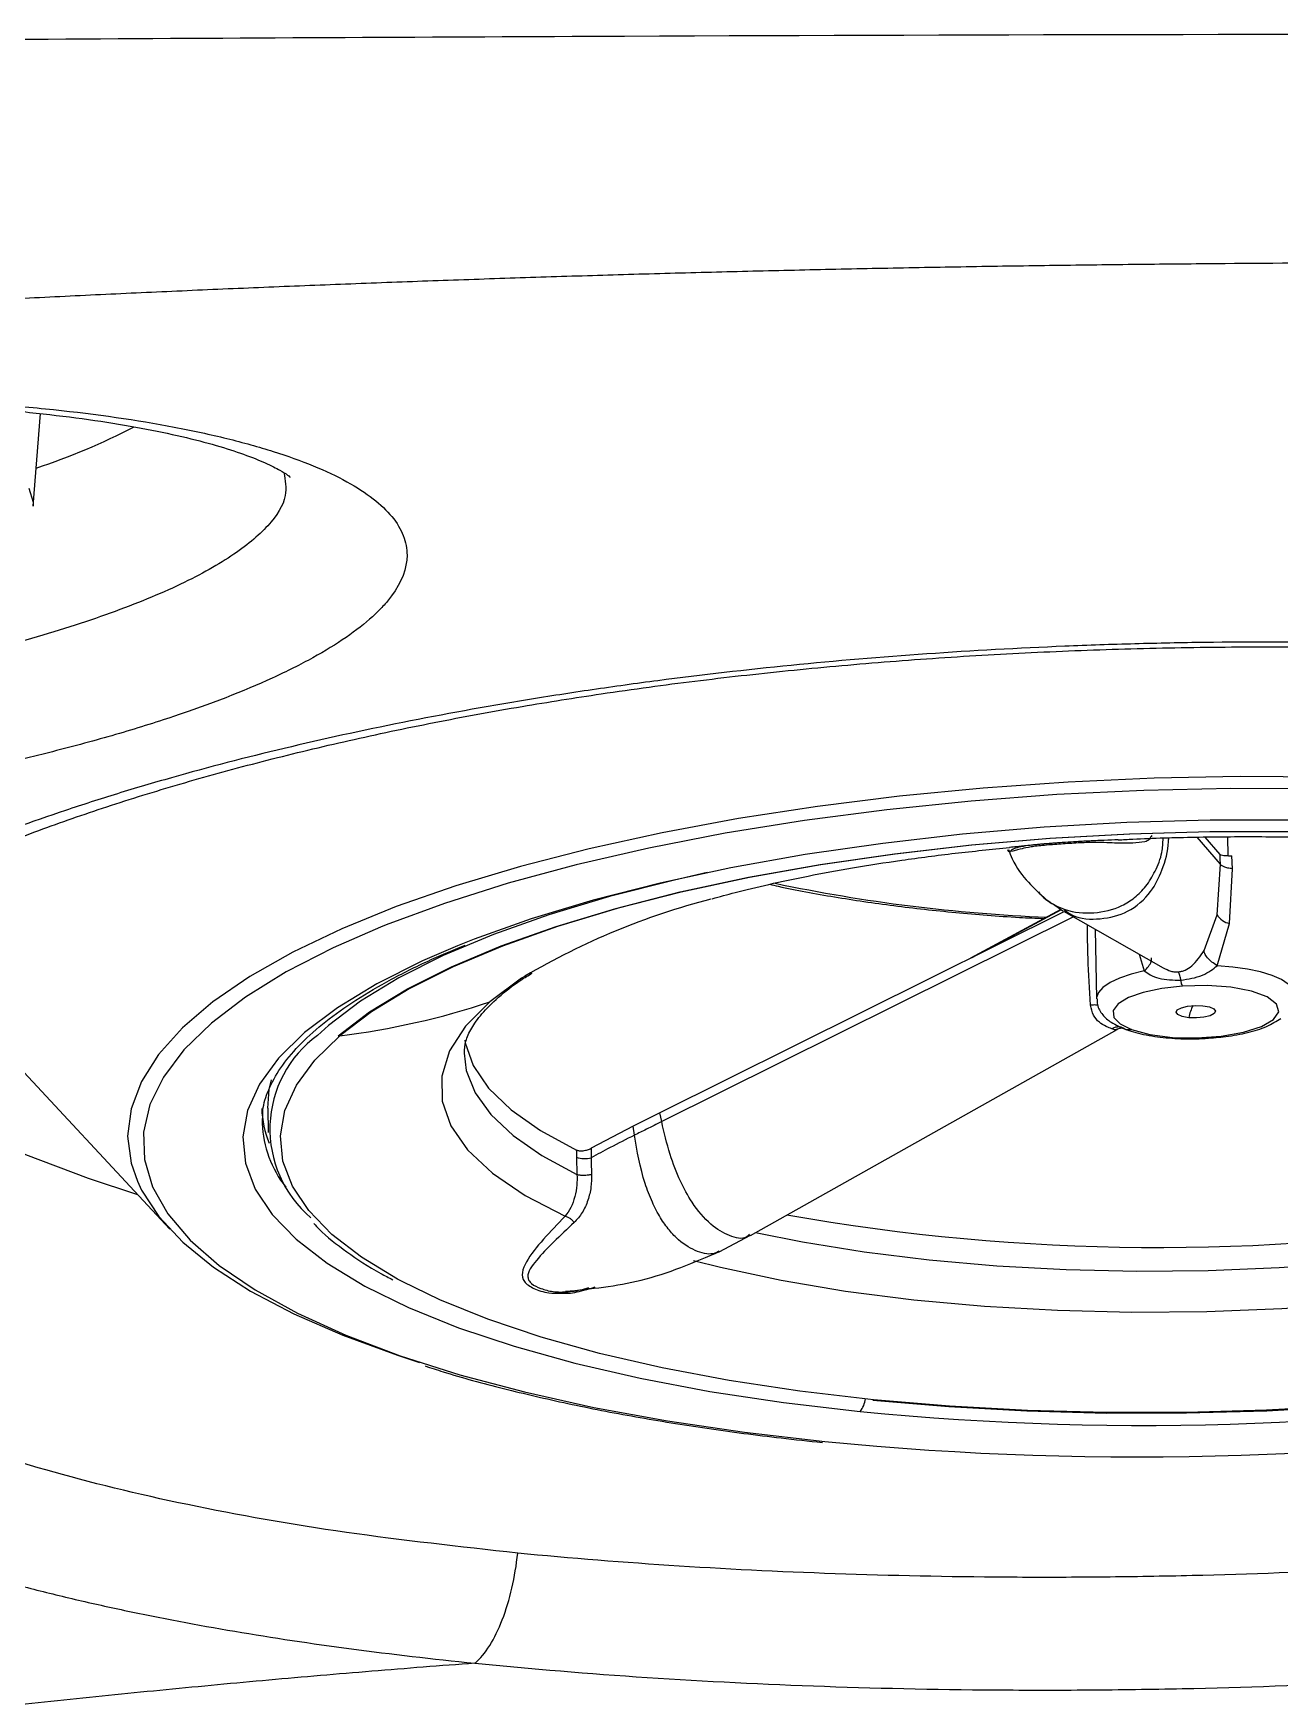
# Model space of a CAD drawing. Extents: x 527 to 611, y 788 to 934.
# Drawn here: x 566.959 to 569.439, y 879.278 to 882.586 of the extents above; entities that cross this region are included whole.
import ezdxf

# ---------------------------------------------------------------- set-up
doc = ezdxf.new("R2010")
doc.units = 0
doc.header["$MEASUREMENT"] = 0
doc.layers.add('1', color=4, linetype='Continuous')
doc.layers.add('GEOMETRY', color=3, linetype='Continuous', lineweight=25)

# ---------------------------------------------------------------- blocks, each defined once
blk = doc.blocks.new('2026_FLAIR')
at = {"layer": 'GEOMETRY'}
for p, q in [((39.8921, 78.2827), (39.9062, 78.4669)), ((41.8324, 77.5956), (41.8313, 77.5993)), ((42.2544, 77.5708), (42.208, 77.6244)), ((42.2537, 77.5899), (42.2237, 77.6245)), ((42.2698, 77.5873), (42.269, 77.6249)), ((42.2478, 77.4701), (42.2544, 77.5708)), ((42.2726, 77.4528), (42.2781, 77.5616)), ((42.2781, 77.5616), (42.2772, 77.5874)), ((41.9059, 77.5018), (41.9168, 77.4943)), ((41.9439, 77.4761), (41.1391, 77.0758)), ((41.9619, 77.4659), (41.1426, 77.0584)), ((41.937, 77.4805), (41.7573, 77.3833)), ((41.9377, 77.48), (41.7598, 77.3845)), ((41.9201, 77.4921), (41.9409, 77.4778)), ((41.9424, 77.477), (42.1405, 77.3643)), ((42.2219, 77.3989), (42.2478, 77.4701)), ((42.0051, 77.4413), (42.008, 77.3028)), ((42.2478, 77.3685), (42.2726, 77.4528)), ((42.0929, 77.3914), (42.1029, 77.3583)), ((39.7793, 77.2573), (40.1638, 76.8447)), ((41.3191, 76.8322), (42.049, 77.2417)), ((40.3475, 77.065), (40.3475, 77.0549)), ((40.3587, 77.0851), (40.3597, 77.0367)), ((41.1391, 77.0758), (41.0858, 77.0493)), ((41.1426, 77.0584), (41.1391, 77.0758)), ((41.0858, 77.0493), (41.0022, 77.0054)), ((41.0883, 77.0314), (41.0858, 77.0493)), ((40.9729, 77.0021), (40.973, 76.9877)), ((41.0022, 77.0054), (41.0023, 76.9865)), ((40.973, 76.9877), (40.974, 76.9535)), ((41.2569, 76.7997), (41.3194, 76.8323))]:
    blk.add_line(p, q, dxfattribs=at)
at = {"layer": 'GEOMETRY', "flags": 128}
for points in [[(39.8836, 78.3187), (39.8922, 78.2906), (39.8921, 78.2827)], [(42.4649, 77.7436), (42.2939, 77.7447), (42.1224, 77.7414), (41.9514, 77.7338), (41.7821, 77.7218), (41.6156, 77.7056), (41.4529, 77.6854), (41.2952, 77.6611), (41.1434, 77.633), (40.9985, 77.6012), (40.8614, 77.566), (40.7331, 77.5276), (40.6144, 77.4863), (40.506, 77.4422), (40.4087, 77.3957), (40.3231, 77.3471), (40.2496, 77.2967), (40.1889, 77.2449), (40.1413, 77.1919), (40.1072, 77.1381), (40.0866, 77.0839), (40.0798, 77.0296), (40.0869, 76.9756), (40.0992, 76.9401)], [(42.953, 77.6914), (42.7883, 77.7055), (42.6197, 77.7152), (42.4482, 77.7205), (42.2752, 77.7212), (42.1017, 77.7173), (41.9289, 77.7089), (41.7581, 77.6961), (41.5903, 77.6789), (41.4268, 77.6575), (41.2686, 77.632), (41.1169, 77.6025), (40.9726, 77.5693), (40.8368, 77.5326), (40.7103, 77.4926), (40.5941, 77.4497), (40.5828, 77.4451)], [(40.4985, 77.2292), (40.5615, 77.2767), (40.637, 77.3226), (40.7244, 77.3665), (40.8232, 77.408), (40.9326, 77.4468), (41.0516, 77.4827), (41.1795, 77.5153), (41.3152, 77.5445), (41.4577, 77.5699), (41.606, 77.5914), (41.7588, 77.6089), (41.9151, 77.6221), (42.0736, 77.6311), (42.2332, 77.6357), (42.3926, 77.6358), (42.5506, 77.6316), (42.706, 77.623), (42.8576, 77.6101)], [(42.3922, 77.6351), (42.2331, 77.6349), (42.0739, 77.6303), (41.9157, 77.6214), (41.7598, 77.6081), (41.6072, 77.5907), (41.4593, 77.5692), (41.317, 77.5439), (41.1816, 77.5148), (41.054, 77.4822), (40.9352, 77.4464), (40.8261, 77.4077), (40.7275, 77.3663), (40.6402, 77.3225), (40.5649, 77.2767), (40.5021, 77.2293)], [(42.8828, 77.6315), (42.7253, 77.6449), (42.5639, 77.6538), (42.3997, 77.6582), (42.2341, 77.658), (42.0683, 77.6532), (41.9036, 77.6439), (41.7413, 77.6302), (41.5825, 77.612), (41.4284, 77.5897), (41.2804, 77.5633), (41.1394, 77.533), (41.0065, 77.4991), (40.8828, 77.4618), (40.7692, 77.4215), (40.7363, 77.4084)], [(42.2544, 77.5708), (42.254, 77.5815), (42.2537, 77.5899)], [(41.2333, 77.5537), (41.1678, 77.539), (41.0385, 77.506), (40.9181, 77.4698), (40.8076, 77.4305), (40.7078, 77.3886), (40.6193, 77.3442), (40.543, 77.2978), (40.4793, 77.2498), (40.4574, 77.23)], [(40.5828, 77.4451), (40.489, 77.4041), (40.3956, 77.3561), (40.3145, 77.3061), (40.2465, 77.2544), (40.1918, 77.2013), (40.151, 77.1472), (40.1242, 77.0925), (40.1117, 77.0376), (40.1134, 76.9828), (40.1296, 76.9285), (40.1599, 76.8751), (40.2042, 76.8229), (40.2622, 76.7723), (40.3336, 76.7237), (40.4177, 76.6773), (40.5141, 76.6336), (40.6221, 76.5927), (40.7409, 76.555), (40.8698, 76.5207), (41.0078, 76.4901), (41.1541, 76.4633), (41.3075, 76.4406), (41.4671, 76.4222)], [(40.7363, 77.4084), (40.6666, 77.3784), (40.5757, 77.3328), (40.4973, 77.2851), (40.4319, 77.2357), (40.38, 77.1849), (40.3421, 77.1332), (40.3183, 77.0809), (40.309, 77.0284), (40.3141, 76.9761), (40.3337, 76.9244), (40.3676, 76.8737), (40.4154, 76.8244), (40.477, 76.7769), (40.5517, 76.7315), (40.639, 76.6886), (40.7383, 76.6485), (40.8488, 76.6115), (40.9697, 76.5779), (41.1, 76.548), (41.2387, 76.5219), (41.3848, 76.4999), (41.5373, 76.4821)], [(40.1004, 76.9127), (40.0018, 76.9454), (39.8774, 76.9924), (39.764, 77.0421), (39.6622, 77.0945), (39.5725, 77.1491), (39.4953, 77.2058), (39.431, 77.2643), (39.3799, 77.3244), (39.3544, 77.3632)], [(42.4016, 77.312), (42.3982, 77.3222), (42.3895, 77.332), (42.3757, 77.3411), (42.3571, 77.3492), (42.3344, 77.3562), (42.3081, 77.3619), (42.279, 77.366), (42.2478, 77.3685)], [(40.8706, 77.3479), (40.8639, 77.3436), (40.8005, 77.2968)], [(42.1029, 77.3583), (42.0765, 77.3517), (42.0535, 77.3439), (42.0348, 77.3351), (42.0207, 77.3255), (42.0117, 77.3154), (42.0081, 77.3051), (42.008, 77.3028)], [(42.1788, 77.3282), (42.1375, 77.3234), (42.1008, 77.3156), (42.0712, 77.3051), (42.0508, 77.2927), (42.0409, 77.2792), (42.0423, 77.2656), (42.0547, 77.2528), (42.0775, 77.2416)], [(42.0775, 77.2416), (42.114, 77.2318), (42.1587, 77.2261), (42.2075, 77.2249), (42.2561, 77.2283), (42.3002, 77.2361), (42.3359, 77.2475), (42.36, 77.2616), (42.3704, 77.277), (42.3661, 77.2924), (42.3476, 77.3065), (42.3164, 77.3179), (42.2753, 77.3258), (42.2281, 77.3293), (42.1788, 77.3282)], [(40.8005, 77.2968), (40.7525, 77.2485), (40.7205, 77.1991), (40.7048, 77.1492), (40.7056, 77.0994), (40.7228, 77.0503), (40.7564, 77.0022), (40.8059, 76.9559), (40.8707, 76.9117), (40.9503, 76.8702)], [(42.1915, 77.2652), (42.1785, 77.2675), (42.1695, 77.2713), (42.1661, 77.276), (42.1686, 77.2808), (42.1767, 77.2851), (42.1892, 77.2881), (42.2042, 77.2895), (42.2193, 77.289)], [(42.2193, 77.289), (42.2324, 77.2867), (42.2413, 77.2829), (42.2448, 77.2782), (42.2422, 77.2734), (42.2341, 77.2691), (42.2216, 77.2661), (42.2066, 77.2647), (42.1915, 77.2652)], [(40.6261, 76.7402), (40.6171, 76.745), (40.5454, 76.7886), (40.4863, 76.8342), (40.4403, 76.8816), (40.4078, 76.9302), (40.389, 76.9799), (40.384, 77.0301), (40.393, 77.0805), (40.4158, 77.1308), (40.4522, 77.1805), (40.5021, 77.2293)], [(40.7508, 77.2208), (40.7517, 77.2155), (40.7677, 77.1699), (40.7981, 77.1252), (40.8428, 77.082), (40.9013, 77.0407), (40.9729, 77.0018)], [(40.7493, 77.1946), (40.7535, 77.1599), (40.7712, 77.1158), (40.8024, 77.0727), (40.8469, 77.031), (40.9043, 76.9912), (40.974, 76.9535)], [(40.3587, 77.0851), (40.3616, 77.1223), (40.3661, 77.1415)], [(40.0992, 76.9401), (40.1077, 76.9222), (40.1421, 76.8698), (40.19, 76.8186), (40.2509, 76.7691), (40.3246, 76.7215), (40.4105, 76.6762), (40.508, 76.6335), (40.6166, 76.5936), (40.6608, 76.5792)], [(43.4924, 76.9317), (43.4789, 76.9246), (43.3928, 76.8844), (43.295, 76.8469), (43.1865, 76.8124), (43.0683, 76.7813), (42.9417, 76.7539), (42.8079, 76.7304), (42.6682, 76.7111), (42.5239, 76.6962), (42.3766, 76.6858), (42.2275, 76.68), (42.0783, 76.6789), (41.9304, 76.6825), (41.7851, 76.6907), (41.6441, 76.7036), (41.5086, 76.7208), (41.38, 76.7424), (41.2595, 76.768), (41.2062, 76.7813)], [(41.329, 76.8382), (41.4227, 76.8194), (41.5458, 76.7995), (41.6751, 76.7836), (41.8094, 76.7719), (41.9475, 76.7644), (42.0881, 76.7612), (42.2298, 76.7625), (42.3712, 76.768), (42.5111, 76.7779), (42.6481, 76.792), (42.781, 76.8101), (42.9084, 76.8322), (43.0291, 76.8579), (43.1421, 76.8871), (43.2462, 76.9195), (43.3405, 76.9547), (43.3535, 76.9601)], [(43.9216, 76.8847), (43.8586, 76.8372), (43.7831, 76.7913), (43.6957, 76.7474), (43.5969, 76.7059), (43.4876, 76.6671), (43.3685, 76.6312), (43.2406, 76.5986), (43.1049, 76.5695), (42.9624, 76.544), (42.8141, 76.5225), (42.6613, 76.505), (42.505, 76.4918), (42.3465, 76.4828), (42.1869, 76.4783), (42.0275, 76.4781), (41.8695, 76.4823), (41.7141, 76.4909), (41.5625, 76.5038)], [(42.5044, 76.4934), (42.3462, 76.4845), (42.1869, 76.4799), (42.0279, 76.4797), (41.8702, 76.4839), (41.7151, 76.4925), (41.5638, 76.5054), (41.4174, 76.5225), (41.277, 76.5436), (41.1438, 76.5687), (41.0186, 76.5975), (40.9025, 76.6297), (40.7964, 76.6653), (40.701, 76.7038), (40.6261, 76.7402)]]:
    blk.add_lwpolyline(points, dxfattribs=at)
at = {"layer": 'GEOMETRY'}
for centre, radius, start, end in [((39.4691, 79.65), 1.3609, 288.3667, 297.2715), ((42.0465, 80.7594), 3.2973, 258.1344, 267.6028), ((41.6062, 76.095), 1.4529, 104.5845, 120.4213), ((42.2774, 77.486), 0.0335, 208.2381, 261.8739), ((40.3234, 78.711), 1.4924, 276.8757, 288.6419), ((42.2714, 77.2508), 0.0812, 151.6401, 169.7452), ((40.5945, 77.0435), 0.2315, 126.323, 229.5221), ((40.5, 77.2468), 0.0177, 265.3281, 276.8662), ((40.5442, 77.0901), 0.1975, 181.5189, 202.1226), ((40.5691, 77.0652), 0.2219, 182.6448, 218.0759), ((40.9897, 77.0359), 0.051, 250.9021, 284.4235), ((42.131, 81.0536), 4.2454, 259.9718, 279.1262), ((42.1002, 82.1418), 5.6877, 264.3201, 280.1703), ((41.5012, 76.5127), 0.0473, 319.6307, 353.0075), ((42.0889, 82.7224), 6.3308, 264.364, 279.37892)]:
    blk.add_arc(centre, radius, start, end, dxfattribs=at)
for points, knots in [([(46.2967, 79.2136), (46.0134, 79.2151), (44.2476, 79.2234), (41.7404, 79.223), (39.2984, 79.2076), (38.3391, 79.1991), (38.1211, 79.197)], [0.5441167, 0.5441167, 0.5441167, 0.5441167, 0.5679985, 0.6929985, 0.7554985, 0.7738818, 0.7738818, 0.7738818, 0.7738818]), ([(36.596, 78.4368), (36.6473, 78.4423), (36.7498, 78.4533), (36.9038, 78.4694), (37.0582, 78.4851), (37.213, 78.5004), (37.3682, 78.5153), (37.5238, 78.5298), (37.6798, 78.5439), (37.8362, 78.5576), (37.9929, 78.5709), (38.1501, 78.5838), (38.3076, 78.5963), (38.4656, 78.6084), (38.6239, 78.6201), (38.7827, 78.6313), (38.9418, 78.6421), (39.1013, 78.6525), (39.2612, 78.6625), (39.4215, 78.6721), (39.5822, 78.6812), (39.7433, 78.6898), (39.9048, 78.6981), (40.0667, 78.7059), (40.2289, 78.7132), (40.3916, 78.7201), (40.5546, 78.7265), (40.7181, 78.7325), (40.8819, 78.738), (41.0461, 78.7431), (41.2107, 78.7477), (41.3757, 78.7518), (41.5411, 78.7555), (41.7069, 78.7586), (41.873, 78.7613), (42.0396, 78.7635), (42.2525, 78.7657), (42.5112, 78.7673), (42.8153, 78.7676), (43.1184, 78.7662), (43.4204, 78.7632), (43.7213, 78.7586), (44.0212, 78.7525), (44.3199, 78.7448), (44.6177, 78.7355), (44.9143, 78.7247), (45.2099, 78.7124), (45.5044, 78.6987), (45.7978, 78.6834), (46.0902, 78.6667), (46.3814, 78.6485), (46.6716, 78.6289), (46.9608, 78.6079), (47.2488, 78.5855), (47.5358, 78.5618), (47.7266, 78.5448), (47.8219, 78.5363)], [0, 0, 0, 0, 0.01374, 0.027511, 0.041314, 0.055148, 0.069013, 0.08291, 0.096839, 0.110799, 0.124791, 0.138815, 0.152871, 0.166959, 0.181078, 0.195231, 0.209415, 0.223631, 0.23788, 0.252161, 0.266475, 0.280822, 0.295201, 0.309613, 0.324057, 0.338535, 0.353046, 0.36759, 0.382167, 0.396778, 0.411422, 0.426099, 0.44081, 0.455555, 0.470334, 0.485147, 0.499994, 0.527133, 0.554178, 0.581128, 0.607985, 0.634749, 0.66142, 0.688, 0.714488, 0.740886, 0.767194, 0.793412, 0.819542, 0.845583, 0.871536, 0.897401, 0.92318, 0.948872, 0.974479, 1, 1, 1, 1]), ([(39.0496, 78.4859), (38.9448, 78.4789), (38.8412, 78.4693), (38.713, 78.454), (38.6874, 78.4507), (38.6369, 78.444), (38.6118, 78.4404), (38.5375, 78.4294), (38.4888, 78.4215), (38.3935, 78.4044), (38.3468, 78.3953), (38.2781, 78.3808), (38.2555, 78.3758), (38.2107, 78.3655), (38.1886, 78.3602), (38.0805, 78.3333), (38.0007, 78.31), (37.8912, 78.2725), (37.8563, 78.2596), (37.7901, 78.2328), (37.7591, 78.2192), (37.6731, 78.1777), (37.6246, 78.1492), (37.5651, 78.1053), (37.5475, 78.0904), (37.5175, 78.0607), (37.5051, 78.046), (37.4851, 78.0165), (37.4776, 78.0019), (37.4677, 77.9727), (37.4652, 77.9582), (37.4654, 77.9149), (37.4759, 77.8874), (37.5063, 77.848), (37.519, 77.8352), (37.5417, 77.8166), (37.55, 77.8104), (37.5677, 77.7984), (37.5771, 77.7925), (37.627, 77.7638), (37.6758, 77.743), (37.7478, 77.7198), (37.7628, 77.7153), (37.7938, 77.7065), (37.81, 77.7023), (37.8597, 77.6902), (37.8946, 77.6828), (38.0044, 77.6627), (38.0842, 77.652), (38.1925, 77.6422), (38.2147, 77.6403), (38.2594, 77.6371), (38.282, 77.6357), (38.3506, 77.632), (38.444, 77.6285), (38.5413, 77.6279), (38.6157, 77.6285), (38.6407, 77.6289), (38.6913, 77.6301), (38.7169, 77.6308), (38.7937, 77.6336), (38.8452, 77.6361), (38.9231, 77.641), (38.9493, 77.6428), (39.0014, 77.6467), (39.0273, 77.6488), (39.1568, 77.6602), (39.259, 77.6717), (39.4105, 77.6926), (39.4606, 77.7001), (39.5354, 77.7123), (39.5603, 77.7166), (39.6093, 77.7252), (39.6336, 77.7297), (39.7532, 77.7525), (39.8442, 77.7725), (39.9519, 77.7998), (39.9732, 77.8054), (40.0151, 77.8167), (40.0358, 77.8225), (40.0961, 77.8401), (40.1345, 77.852), (40.244, 77.8887), (40.3097, 77.9142), (40.3823, 77.9475), (40.3963, 77.9542), (40.4231, 77.9676), (40.4359, 77.9743), (40.4726, 77.9946), (40.4947, 78.0081), (40.5343, 78.0354), (40.5518, 78.0491), (40.5745, 78.0697), (40.5815, 78.0766), (40.5942, 78.0904), (40.6, 78.0974), (40.6255, 78.1317), (40.6356, 78.1586), (40.6359, 78.1981), (40.6334, 78.2112), (40.6233, 78.237), (40.6157, 78.2496), (40.5855, 78.2863), (40.5557, 78.3095), (40.4961, 78.3423), (40.4737, 78.3529), (40.4247, 78.373), (40.3981, 78.3826), (40.3408, 78.4007), (40.31, 78.4093), (40.2608, 78.4214), (40.2439, 78.4253), (40.2089, 78.4328), (40.1909, 78.4365), (40.0984, 78.4541), (40.0184, 78.4657), (39.8895, 78.4793), (39.8451, 78.4833), (39.7761, 78.4883), (39.7527, 78.4898), (39.7055, 78.4925), (39.6816, 78.4936), (39.5617, 78.4986), (39.4628, 78.4999), (39.3356, 78.4981), (39.31, 78.4976), (39.2584, 78.4962), (39.2324, 78.4953), (39.1542, 78.4922), (39.102, 78.4894), (39.0496, 78.4859)], [0, 0, 0, 0, 0.03125, 0.03125, 0.039063, 0.039063, 0.046875, 0.046875, 0.0625, 0.0625, 0.078125, 0.078125, 0.085938, 0.085938, 0.09375, 0.09375, 0.125, 0.125, 0.140625, 0.140625, 0.15625, 0.15625, 0.1875, 0.1875, 0.203125, 0.203125, 0.21875, 0.21875, 0.234375, 0.234375, 0.25, 0.25, 0.28125, 0.28125, 0.296875, 0.296875, 0.304688, 0.304688, 0.3125, 0.3125, 0.34375, 0.34375, 0.351563, 0.351563, 0.359375, 0.359375, 0.375, 0.375, 0.40625, 0.40625, 0.414063, 0.414063, 0.421875, 0.421875, 0.4375, 0.453125, 0.453125, 0.460938, 0.460938, 0.46875, 0.46875, 0.484375, 0.484375, 0.492188, 0.492188, 0.5, 0.5, 0.53125, 0.53125, 0.546875, 0.546875, 0.554688, 0.554688, 0.5625, 0.5625, 0.59375, 0.59375, 0.601563, 0.601563, 0.609375, 0.609375, 0.625, 0.625, 0.65625, 0.65625, 0.664063, 0.664063, 0.671875, 0.671875, 0.6875, 0.6875, 0.703125, 0.703125, 0.710937, 0.710937, 0.71875, 0.71875, 0.75, 0.75, 0.765625, 0.765625, 0.78125, 0.78125, 0.8125, 0.8125, 0.828125, 0.828125, 0.84375, 0.84375, 0.859375, 0.859375, 0.867187, 0.867187, 0.875, 0.875, 0.90625, 0.90625, 0.921875, 0.921875, 0.929687, 0.929687, 0.9375, 0.9375, 0.96875, 0.96875, 0.976562, 0.976562, 0.984375, 0.984375, 1, 1, 1, 1]), ([(37.674, 78.1283), (37.6738, 78.128), (37.6728, 78.1263), (37.6776, 78.1328), (37.691, 78.145), (37.7157, 78.1639), (37.7518, 78.1869), (37.8001, 78.2132), (37.8608, 78.2416), (37.9332, 78.2709), (38.0165, 78.3002), (38.1094, 78.3286), (38.2107, 78.3554), (38.3197, 78.3805), (38.4362, 78.4036), (38.5601, 78.4248), (38.6894, 78.4435), (38.8227, 78.4595), (38.958, 78.4724), (39.0908, 78.4819), (39.1829, 78.4864), (39.2526, 78.4889), (39.3241, 78.4909), (39.4331, 78.492), (39.5599, 78.4902), (39.6831, 78.4854), (39.8012, 78.4775), (39.9124, 78.4669), (40.0152, 78.4537), (40.1079, 78.4385), (40.1889, 78.4216), (40.257, 78.4039), (40.3124, 78.3859), (40.3551, 78.3687), (40.384, 78.3538), (40.3989, 78.3445), (40.4043, 78.3394), (40.4029, 78.3409), (40.4028, 78.341)], [0, 0, 0, 0, 0.003196, 0.026173, 0.050124, 0.075575, 0.102681, 0.131347, 0.161315, 0.192241, 0.223766, 0.255558, 0.287375, 0.318943, 0.351506, 0.384615, 0.418107, 0.451811, 0.485544, 0.519133, 0.550297, 0.554037, 0.571245, 0.604012, 0.636939, 0.670097, 0.703363, 0.736517, 0.76935, 0.801637, 0.83314, 0.863609, 0.892987, 0.922177, 0.950537, 0.974914, 0.998178, 1, 1, 1, 1]), ([(40.3907, 78.3492), (40.3935, 78.3341), (40.3999, 78.2999), (40.3642, 78.2437), (40.2915, 78.183), (40.1825, 78.1231), (40.0404, 78.0658), (39.8702, 78.0123), (39.676, 77.9643), (39.4553, 77.9212), (39.2112, 77.8854), (38.9626, 77.8607), (38.7271, 77.8482), (38.5105, 77.8469), (38.3075, 77.8563), (38.1254, 77.8771), (37.9679, 77.9082), (37.8412, 77.9496), (37.7469, 77.9995), (37.6921, 78.0569), (37.6714, 78.1078), (37.684, 78.1396), (37.688, 78.1497)], [0, 0, 0, 0, 0.040505, 0.091892, 0.143412, 0.194932, 0.246508, 0.298085, 0.349567, 0.40105, 0.459033, 0.517014, 0.567487, 0.618398, 0.669308, 0.720239, 0.771169, 0.822319, 0.873469, 0.924877, 0.976287, 1, 1, 1, 1]), ([(43.639, 76.0459), (43.6416, 76.0463), (43.6443, 76.0466), (43.6495, 76.0474), (43.6574, 76.0485), (43.6757, 76.0512), (43.7122, 76.0567), (43.7431, 76.0615), (43.8045, 76.0712), (43.8449, 76.078), (43.9642, 76.0988), (44.0415, 76.1135), (44.2665, 76.1605), (44.4076, 76.1954), (44.5724, 76.2441), (44.6048, 76.2541), (44.6683, 76.2747), (44.6993, 76.2851), (44.7897, 76.3171), (44.8466, 76.3392), (45.0078, 76.4077), (45.1023, 76.4564), (45.2039, 76.5214), (45.2234, 76.5346), (45.2607, 76.5614), (45.2784, 76.5749), (45.3286, 76.6158), (45.3582, 76.6435), (45.4356, 76.7279), (45.4722, 76.7858), (45.4987, 76.8601), (45.5031, 76.8751), (45.5098, 76.9052), (45.5122, 76.9202), (45.5163, 76.9654), (45.5151, 76.9954), (45.4999, 77.0853), (45.4744, 77.1449), (45.4229, 77.2188), (45.4116, 77.2336), (45.3871, 77.263), (45.3739, 77.2776), (45.3317, 77.3209), (45.2999, 77.3492), (45.1942, 77.4324), (45.1098, 77.4857), (44.9864, 77.5493), (44.9608, 77.5619), (44.908, 77.5868), (44.8808, 77.5989), (44.7972, 77.6347), (44.7386, 77.6577), (44.5546, 77.7236), (44.421, 77.7639), (44.2398, 77.8095), (44.2028, 77.8183), (44.1276, 77.8356), (44.0895, 77.8439), (43.9739, 77.868), (43.8952, 77.8828), (43.6536, 77.9239), (43.4857, 77.9466), (43.2671, 77.9691), (43.2229, 77.9733), (43.1337, 77.9811), (43.089, 77.9846), (42.9544, 77.9943), (42.8642, 77.9995), (42.5921, 78.0113), (42.4088, 78.014), (42.1771, 78.011), (42.1306, 78.01), (42.0375, 78.0075), (41.9911, 78.0059), (41.8525, 78.0002), (41.7609, 77.9951), (41.4887, 77.9761), (41.3103, 77.9584), (41.0914, 77.9298), (41.0479, 77.9238), (40.9611, 77.9111), (40.9182, 77.9044), (40.7911, 77.8836), (40.7084, 77.8686), (40.4663, 77.8203), (40.3128, 77.7837), (40.1311, 77.7322), (40.0952, 77.7217), (40.0246, 77.6999), (39.99, 77.6888), (39.8884, 77.6549), (39.8238, 77.6314), (39.6388, 77.5586), (39.5273, 77.5069), (39.4029, 77.438), (39.3788, 77.4241), (39.3321, 77.3957), (39.3096, 77.3814), (39.245, 77.3381), (39.2057, 77.3089), (39.0985, 77.22), (39.0414, 77.1593), (38.9884, 77.0817), (38.9788, 77.0661), (38.9613, 77.0347), (38.9535, 77.0189), (38.9332, 76.9719), (38.9237, 76.9407), (38.9066, 76.8475), (38.9107, 76.7861), (38.9353, 76.7105), (38.9412, 76.6955), (38.9551, 76.6655), (38.963, 76.6506), (38.9896, 76.6064), (39.0111, 76.5777), (39.0866, 76.4936), (39.1516, 76.4403), (39.2514, 76.3775), (39.2723, 76.3651), (39.316, 76.3407), (39.3388, 76.3287), (39.4094, 76.2936), (39.4596, 76.2713), (39.6192, 76.2075), (39.7378, 76.1691), (39.9013, 76.1262), (39.9348, 76.1178), (40.0033, 76.1017), (40.0383, 76.0938), (40.1446, 76.0713), (40.2177, 76.0575), (40.4435, 76.0193), (40.6026, 75.9982), (40.7706, 75.9812)], [0, 0, 0, 0, 0.000488, 0.000488, 0.000977, 0.001953, 0.003906, 0.007812, 0.007812, 0.015625, 0.015625, 0.03125, 0.03125, 0.0625, 0.0625, 0.070312, 0.070312, 0.078125, 0.078125, 0.09375, 0.09375, 0.125, 0.125, 0.132812, 0.132812, 0.140625, 0.140625, 0.15625, 0.15625, 0.1875, 0.1875, 0.195313, 0.195313, 0.203125, 0.203125, 0.21875, 0.21875, 0.25, 0.25, 0.257813, 0.257813, 0.265625, 0.265625, 0.28125, 0.28125, 0.3125, 0.3125, 0.320313, 0.320313, 0.328125, 0.328125, 0.34375, 0.34375, 0.375, 0.375, 0.382813, 0.382813, 0.390625, 0.390625, 0.40625, 0.40625, 0.4375, 0.4375, 0.445313, 0.445313, 0.453125, 0.453125, 0.46875, 0.46875, 0.5, 0.5, 0.507813, 0.507813, 0.515625, 0.515625, 0.53125, 0.53125, 0.5625, 0.5625, 0.570313, 0.570313, 0.578125, 0.578125, 0.59375, 0.59375, 0.625, 0.625, 0.632813, 0.632813, 0.640625, 0.640625, 0.65625, 0.65625, 0.6875, 0.6875, 0.695313, 0.695313, 0.703125, 0.703125, 0.71875, 0.71875, 0.75, 0.75, 0.757813, 0.757813, 0.765625, 0.765625, 0.78125, 0.78125, 0.8125, 0.8125, 0.820312, 0.820312, 0.828125, 0.828125, 0.84375, 0.84375, 0.875, 0.875, 0.882812, 0.882812, 0.890625, 0.890625, 0.90625, 0.90625, 0.9375, 0.9375, 0.945312, 0.945312, 0.953125, 0.953125, 0.96875, 0.96875, 1, 1, 1, 1]), ([(41.0223, 77.9094), (41.0541, 77.914), (41.1455, 77.9272), (41.3008, 77.9462), (41.4891, 77.9653), (41.6819, 77.9807), (41.8781, 77.9922), (42.0766, 77.9998), (42.2765, 78.0033), (42.4765, 78.0028), (42.6754, 77.9983), (42.8721, 77.9898), (43.0654, 77.9772), (43.2542, 77.9609), (43.4375, 77.9409), (43.6142, 77.9172), (43.7847, 77.89), (43.9495, 77.8594), (44.1087, 77.8251), (44.2613, 77.7877), (44.4061, 77.7472), (44.5422, 77.7041), (44.6682, 77.659), (44.7834, 77.6123), (44.8867, 77.5647), (44.9775, 77.5169), (45.0553, 77.4698), (45.1198, 77.4243), (45.172, 77.3808), (45.2131, 77.3394), (45.2433, 77.3015), (45.2617, 77.272), (45.2674, 77.2578), (45.2695, 77.2525)], [0, 0, 0, 0, 0.017613, 0.050804, 0.084358, 0.118183, 0.152246, 0.186499, 0.220888, 0.255349, 0.289802, 0.32417, 0.358385, 0.392389, 0.426132, 0.459557, 0.49264, 0.52603, 0.559688, 0.593539, 0.627488, 0.661404, 0.695147, 0.728588, 0.761599, 0.794059, 0.825867, 0.856953, 0.887327, 0.918251, 0.949442, 0.981193, 1, 1, 1, 1]), ([(39.1473, 77.1272), (39.1474, 77.1278), (39.1502, 77.1381), (39.1625, 77.1628), (39.1868, 77.2022), (39.2226, 77.2466), (39.2702, 77.2944), (39.3285, 77.3433), (39.3981, 77.3932), (39.4787, 77.4436), (39.5713, 77.4944), (39.6757, 77.5452), (39.7916, 77.5953), (39.9183, 77.6441), (40.0553, 77.6911), (40.2017, 77.7359), (40.3567, 77.778), (40.5194, 77.8171), (40.6889, 77.8528), (40.8565, 77.8838), (40.9696, 77.9013), (41.0223, 77.9094)], [0, 0, 0, 0, 0.003606, 0.059233, 0.112238, 0.168325, 0.222819, 0.276487, 0.32882, 0.382038, 0.436206, 0.491288, 0.547189, 0.603781, 0.660918, 0.718448, 0.776222, 0.834105, 0.891944, 0.949642, 1, 1, 1, 1]), ([(42.0506, 77.6188), (42.0604, 77.6194), (42.1112, 77.6223), (42.2045, 77.6247), (42.3291, 77.6259), (42.4524, 77.6238), (42.5725, 77.619), (42.6876, 77.6114), (42.7963, 77.6014), (42.8968, 77.5894), (42.9879, 77.576), (43.0674, 77.5618), (43.1228, 77.5505), (43.1474, 77.5444), (43.1534, 77.5429)], [0, 0, 0, 0, 0.023572, 0.122011, 0.220768, 0.319384, 0.417414, 0.514469, 0.610159, 0.704098, 0.795919, 0.885287, 0.971943, 1, 1, 1, 1]), ([(42.1178, 77.6278), (42.1163, 77.6252), (42.1119, 77.6175), (42.1072, 77.6159), (42.104, 77.6148)], [0, 0, 0, 0, 0.344288, 1, 1, 1, 1]), ([(41.2432, 77.5018), (41.258, 77.5059), (41.2914, 77.5153), (41.3557, 77.5307), (41.4337, 77.5473), (41.5223, 77.5636), (41.6203, 77.5789), (41.7249, 77.5927), (41.7986, 77.6), (41.835, 77.6037)], [0, 0, 0, 0, 0.108845, 0.24676, 0.389906, 0.537966, 0.690461, 0.846804, 1, 1, 1, 1]), ([(42.104, 77.6148), (42.0887, 77.6132), (42.0696, 77.6111), (42.0294, 77.6133), (42.008, 77.6138), (41.9877, 77.6135), (41.9655, 77.6125), (41.9371, 77.6106), (41.9093, 77.6086), (41.8896, 77.6065), (41.8729, 77.6043), (41.8583, 77.6013), (41.8368, 77.5947), (41.8344, 77.5952), (41.8324, 77.5956)], [0, 0, 0, 0, 0.254046, 0.316197, 0.377108, 0.407356, 0.437852, 0.500048, 0.562217, 0.592717, 0.622971, 0.683848, 0.745974, 1, 1, 1, 1]), ([(41.8326, 77.5998), (41.835, 77.5935), (41.8448, 77.5677), (41.8715, 77.5334), (41.8954, 77.5116), (41.9071, 77.5009)], [0, 0, 0, 0, 0.141282, 0.579989, 1, 1, 1, 1]), ([(42.0506, 77.6191), (42.042, 77.6187), (42.0245, 77.6179), (41.9876, 77.6164), (41.9453, 77.6139), (41.9044, 77.6109), (41.8697, 77.6076), (41.849, 77.6052), (41.8387, 77.604), (41.8354, 77.6038), (41.835, 77.6037)], [0, 0, 0, 0, 0.139975, 0.286828, 0.437613, 0.597798, 0.740205, 0.873802, 0.983943, 1, 1, 1, 1]), ([(42.0206, 77.6178), (42.0192, 77.6177), (42.0125, 77.6174), (41.9957, 77.6167), (41.9662, 77.6151), (41.9331, 77.6131), (41.8978, 77.6103), (41.8697, 77.6075), (41.8514, 77.6043), (41.8398, 77.5998), (41.838, 77.5979), (41.8369, 77.5968)], [0, 0, 0, 0, 0.021363, 0.101424, 0.170858, 0.320791, 0.41879, 0.531637, 0.65669, 0.79473, 1, 1, 1, 1]), ([(41.8921, 77.5155), (41.893, 77.5142), (41.9001, 77.5048), (41.9182, 77.4921), (41.9534, 77.4753), (42.0025, 77.4707), (42.0506, 77.4823), (42.0847, 77.5036), (42.1076, 77.5268), (42.1258, 77.5575), (42.139, 77.5899), (42.1399, 77.6126), (42.1403, 77.622)], [0, 0, 0, 0, 0.013691, 0.104823, 0.190823, 0.357755, 0.524688, 0.610687, 0.70182, 0.802558, 0.918097, 1, 1, 1, 1]), ([(41.9425, 77.4807), (41.9481, 77.4765), (41.9688, 77.4612), (42.0161, 77.4596), (42.0726, 77.4731), (42.1161, 77.5111), (42.1407, 77.5613), (42.151, 77.5985), (42.1514, 77.6202), (42.1515, 77.6227)], [0, 0, 0, 0, 0.068631, 0.25224, 0.43585, 0.632339, 0.78732, 0.975942, 1, 1, 1, 1]), ([(42.2537, 77.5899), (42.2544, 77.5895), (42.2556, 77.5888), (42.2608, 77.588), (42.2679, 77.5874), (42.2741, 77.5874), (42.2772, 77.5874)], [0, 0, 0, 0, 0.253919, 0.503865, 0.751874, 1, 1, 1, 1]), ([(42.2781, 77.5616), (42.275, 77.562), (42.2687, 77.5628), (42.2615, 77.565), (42.2562, 77.5677), (42.255, 77.5698), (42.2544, 77.5708)], [0, 0, 0, 0, 0.247788, 0.503054, 0.756711, 1, 1, 1, 1]), ([(41.3572, 77.5307), (41.363, 77.5293), (41.4036, 77.5197), (41.486, 77.5051), (41.6036, 77.4874), (41.727, 77.474), (41.8274, 77.4657), (41.8873, 77.4632), (41.9038, 77.4626)], [0, 0, 0, 0, 0.0368093, 0.2575091, 0.4775889, 0.6972179, 0.9165253, 1, 1, 1, 1]), ([(41.996, 77.2901), (41.994, 77.3216), (41.9905, 77.3759), (41.99, 77.4281), (41.9898, 77.45)], [0, 0, 0, 0, 0.580047, 1, 1, 1, 1]), ([(40.349, 77.0631), (40.3488, 77.0692), (40.3484, 77.0882), (40.3593, 77.122), (40.3821, 77.1647), (40.4182, 77.2088), (40.4656, 77.2522), (40.5242, 77.295), (40.5943, 77.3369), (40.6694, 77.3753), (40.7258, 77.3987), (40.7514, 77.4093)], [0, 0, 0, 0, 0.056993, 0.177072, 0.304464, 0.426191, 0.545414, 0.664033, 0.782697, 0.901692, 1, 1, 1, 1]), ([(42.1704, 77.3563), (42.1727, 77.3566), (42.1775, 77.3572), (42.1867, 77.3607), (42.198, 77.3684), (42.2113, 77.3828), (42.2183, 77.3933), (42.2219, 77.3989)], [0, 0, 0, 0, 0.0997913, 0.2051157, 0.4389476, 0.7038751, 1, 1, 1, 1]), ([(42.2478, 77.3685), (42.2442, 77.3709), (42.2366, 77.376), (42.2279, 77.3846), (42.2224, 77.3928), (42.2221, 77.3969), (42.2219, 77.3989)], [0, 0, 0, 0, 0.242408, 0.500019, 0.757619, 1, 1, 1, 1]), ([(42.1029, 77.3583), (42.1059, 77.3612), (42.1119, 77.3672), (42.1172, 77.3765), (42.1173, 77.3816), (42.1173, 77.384)], [0, 0, 0, 0, 0.335542, 0.692147, 1, 1, 1, 1]), ([(42.1406, 77.3646), (42.1456, 77.362), (42.1528, 77.3583), (42.1631, 77.3562), (42.168, 77.3562), (42.1704, 77.3563)], [0, 0, 0, 0, 0.532669, 0.772643, 1, 1, 1, 1]), ([(42.1756, 77.3399), (42.1903, 77.342), (42.2112, 77.3451), (42.235, 77.3582), (42.2437, 77.3652), (42.2478, 77.3685)], [0, 0, 0, 0, 0.560422, 0.796503, 1, 1, 1, 1]), ([(40.7499, 77.1947), (40.7502, 77.2024), (40.7509, 77.2169), (40.7627, 77.2431), (40.7834, 77.2729), (40.8163, 77.3055), (40.8506, 77.3332), (40.8773, 77.3493), (40.885, 77.354)], [0, 0, 0, 0, 0.202101, 0.385042, 0.559233, 0.743996, 0.926133, 1, 1, 1, 1]), ([(42.1029, 77.3583), (42.1067, 77.3556), (42.115, 77.3498), (42.1394, 77.34), (42.1607, 77.34), (42.1756, 77.3399)], [0, 0, 0, 0, 0.201529, 0.439314, 1, 1, 1, 1]), ([(42.1756, 77.3399), (42.1752, 77.3421), (42.1744, 77.3466), (42.173, 77.3515), (42.1716, 77.355), (42.1708, 77.3558), (42.1704, 77.3563)], [0, 0, 0, 0, 0.258124, 0.514563, 0.763477, 1, 1, 1, 1]), ([(42.0094, 77.3026), (42.0092, 77.2988), (42.0087, 77.287), (42.0198, 77.27), (42.0382, 77.2535), (42.0567, 77.2458), (42.0676, 77.2413)], [0, 0, 0, 0, 0.121868, 0.374635, 0.634159, 1, 1, 1, 1]), ([(42.0103, 77.2901), (42.0091, 77.2902), (42.0057, 77.2907), (41.9999, 77.2904), (41.996, 77.2901)], [0, 0, 0, 0, 0.329951, 1, 1, 1, 1]), ([(42.0381, 77.2433), (42.0365, 77.2439), (42.0331, 77.2451), (42.0244, 77.2486), (42.0124, 77.2557), (42.0001, 77.2703), (41.9974, 77.2833), (41.996, 77.2901)], [0, 0, 0, 0, 0.0997906, 0.2051135, 0.4389375, 0.703875, 1, 1, 1, 1]), ([(42.2259, 77.2243), (42.2391, 77.2252), (42.2683, 77.2272), (42.3096, 77.2353), (42.3475, 77.2466), (42.3657, 77.2581), (42.3747, 77.2638)], [0, 0, 0, 0, 0.214663, 0.474964, 0.740535, 1, 1, 1, 1]), ([(42.0627, 77.2435), (42.0608, 77.2445), (42.0571, 77.2464), (42.0507, 77.247), (42.0442, 77.2461), (42.0401, 77.2442), (42.0381, 77.2433)], [0, 0, 0, 0, 0.258124, 0.514563, 0.763477, 1, 1, 1, 1]), ([(42.0487, 77.2423), (42.0475, 77.2417), (42.0457, 77.2406), (42.0423, 77.2417), (42.0395, 77.2428), (42.0381, 77.2433)], [0, 0, 0, 0, 0.470586, 0.742439, 1, 1, 1, 1]), ([(42.0488, 77.242), (42.0512, 77.243), (42.0547, 77.2445), (42.0587, 77.245), (42.0584, 77.2453), (42.0584, 77.2453)], [0, 0, 0, 0, 0.560951, 0.854712, 1, 1, 1, 1]), ([(42.0774, 77.2416), (42.0748, 77.2411), (42.0696, 77.2402), (42.065, 77.2424), (42.0628, 77.2435)], [0, 0, 0, 0, 0.5, 1, 1, 1, 1]), ([(42.0628, 77.2431), (42.0689, 77.241), (42.0867, 77.2347), (42.1222, 77.2274), (42.1691, 77.2233), (42.2049, 77.2224), (42.2232, 77.2241), (42.2259, 77.2243)], [0, 0, 0, 0, 0.141714, 0.420418, 0.689873, 0.955016, 1, 1, 1, 1]), ([(40.8561, 76.2002), (40.7406, 76.2129), (40.5093, 76.2385), (40.1949, 76.2943), (39.9167, 76.3617), (39.6806, 76.4412), (39.4891, 76.5284), (39.3382, 76.624), (39.2266, 76.7256), (39.1512, 76.834), (39.1175, 76.948), (39.1154, 77.0456), (39.1395, 77.1045), (39.1475, 77.1239)], [0, 0, 0, 0, 0.10281, 0.206035, 0.308829, 0.404979, 0.501127, 0.591314, 0.681799, 0.771989, 0.863262, 0.954838, 1, 1, 1, 1]), ([(41.0883, 77.0314), (41.072, 77.0232), (41.0427, 77.0085), (41.0148, 76.9933), (41.0023, 76.9865)], [0, 0, 0, 0, 0.5565785, 1, 1, 1, 1]), ([(41.1426, 77.0584), (41.1325, 77.0534), (41.1144, 77.0443), (41.0963, 77.0354), (41.0883, 77.0314)], [0, 0, 0, 0, 0.5593709, 1, 1, 1, 1]), ([(41.2565, 76.8005), (41.2539, 76.7991), (41.242, 76.7927), (41.214, 76.7978), (41.1821, 76.8164), (41.1572, 76.8421), (41.1392, 76.8676), (41.1227, 76.8994), (41.1015, 76.9552), (41.0938, 76.9995), (41.0883, 77.0314)], [0, 0, 0, 0, 0.042909, 0.199105, 0.355301, 0.435769, 0.52104, 0.615299, 0.723407, 1, 1, 1, 1]), ([(41.3176, 76.8347), (41.3154, 76.8324), (41.3062, 76.8229), (41.2776, 76.8299), (41.2393, 76.8516), (41.204, 76.8933), (41.1774, 76.9428), (41.1565, 76.9978), (41.1476, 77.0368), (41.1426, 77.0584)], [0, 0, 0, 0, 0.046559, 0.199803, 0.353047, 0.51704, 0.64639, 0.803818, 1, 1, 1, 1]), ([(40.9728, 77.0023), (40.9737, 77.0019), (40.9753, 77.0012), (40.9785, 77.0005), (40.9823, 77.0004), (40.9864, 77.0006), (40.9907, 77.0013), (40.9949, 77.0023), (40.9988, 77.0037), (41.0011, 77.0048), (41.0022, 77.0054)], [0, 0, 0, 0, 0.125498, 0.245258, 0.36564, 0.492889, 0.621916, 0.745398, 0.869433, 1, 1, 1, 1]), ([(41.0023, 76.9865), (41.0024, 76.9804), (41.0024, 76.9695), (41.0029, 76.9585), (41.003, 76.9538)], [0, 0, 0, 0, 0.568005, 1, 1, 1, 1]), ([(40.974, 76.9535), (40.9741, 76.9464), (40.9744, 76.9315), (40.9701, 76.9087), (40.9626, 76.8868), (40.9544, 76.8758), (40.9503, 76.8702)], [0, 0, 0, 0, 0.22436, 0.474798, 0.736076, 1, 1, 1, 1]), ([(41.003, 76.9538), (41.003, 76.9453), (41.0028, 76.9278), (40.9962, 76.9013), (40.9852, 76.8764), (40.9741, 76.864), (40.9685, 76.8577)], [0, 0, 0, 0, 0.2314842, 0.4743571, 0.7339738, 1, 1, 1, 1]), ([(40.974, 76.9535), (40.9747, 76.9533), (40.9763, 76.9528), (40.9794, 76.9523), (40.9832, 76.952), (40.9874, 76.952), (40.9918, 76.9521), (40.9961, 76.9525), (40.9999, 76.9531), (41.002, 76.9535), (41.003, 76.9538)], [0, 0, 0, 0, 0.115531, 0.239054, 0.368494, 0.501033, 0.633419, 0.762422, 0.88528, 1, 1, 1, 1]), ([(40.9503, 76.8702), (40.9356, 76.8549), (40.9058, 76.8239), (40.8756, 76.7867), (40.8633, 76.7582), (40.8666, 76.7389), (40.8878, 76.726), (40.9127, 76.717), (40.9348, 76.7172), (40.9435, 76.7172)], [0, 0, 0, 0, 0.220875, 0.448522, 0.562065, 0.676206, 0.793403, 0.917905, 1, 1, 1, 1]), ([(40.9503, 76.8702), (40.9517, 76.8699), (40.9547, 76.8693), (40.9597, 76.8665), (40.9646, 76.8626), (40.9672, 76.8593), (40.9685, 76.8577)], [0, 0, 0, 0, 0.230507, 0.481406, 0.742285, 1, 1, 1, 1]), ([(40.4504, 76.8557), (40.4537, 76.8519), (40.4715, 76.8324), (40.5157, 76.7993), (40.5649, 76.7657), (40.5995, 76.7481), (40.6076, 76.744)], [0, 0, 0, 0, 0.0925396, 0.4845435, 0.878685, 1, 1, 1, 1]), ([(40.9685, 76.8577), (40.9408, 76.8319), (40.9062, 76.7998), (40.88, 76.7656), (40.8751, 76.7519), (40.8779, 76.7423), (40.8853, 76.7339), (40.9017, 76.7262), (40.9213, 76.7204), (40.9361, 76.7197), (40.941, 76.7195)], [0, 0, 0, 0, 0.428612, 0.533469, 0.636236, 0.687268, 0.73872, 0.843654, 0.948542, 1, 1, 1, 1]), ([(40.951, 76.721), (41.0017, 76.7259), (41.1074, 76.7361), (41.2069, 76.7785), (41.2587, 76.8006)], [0, 0, 0, 0, 0.479935, 1, 1, 1, 1]), ([(40.941, 76.7195), (40.9462, 76.7196), (40.9616, 76.72), (40.9815, 76.7233), (40.9949, 76.7274), (40.9977, 76.7283)], [0, 0, 0, 0, 0.281808, 0.848864, 1, 1, 1, 1]), ([(40.9435, 76.7172), (40.9464, 76.7171), (40.9599, 76.7164), (40.9838, 76.7215), (41.0028, 76.7274), (41.0102, 76.7297)], [0, 0, 0, 0, 0.1432651, 0.6635833, 1, 1, 1, 1]), ([(40.6719, 76.5725), (40.6837, 76.5686), (40.7323, 76.5525), (40.8268, 76.5273), (40.9546, 76.4972), (41.0902, 76.4708), (41.232, 76.4479), (41.3569, 76.4314), (41.4349, 76.4232), (41.4624, 76.4203)], [0, 0, 0, 0, 0.054592, 0.22565, 0.396424, 0.566972, 0.737344, 0.907579, 1, 1, 1, 1]), ([(43.5461, 76.2621), (43.4404, 76.2472), (43.3324, 76.2338), (43.167, 76.2158), (43.1113, 76.2102), (42.9989, 76.1997), (42.9422, 76.1948), (42.7722, 76.1814), (42.6582, 76.174), (42.429, 76.1624), (42.3138, 76.1581), (42.1401, 76.154), (42.082, 76.1531), (41.9947, 76.1522), (41.9655, 76.152), (41.9074, 76.1519), (41.8785, 76.1519), (41.7344, 76.1525), (41.6207, 76.1547), (41.3967, 76.1621), (41.2863, 76.1674), (41.0687, 76.1813), (40.9616, 76.1899), (40.8561, 76.2002)], [0, 0, 0, 0, 0.125, 0.125, 0.1875, 0.1875, 0.25, 0.25, 0.375, 0.375, 0.5, 0.5, 0.5625, 0.5625, 0.59375, 0.59375, 0.625, 0.625, 0.75, 0.75, 0.875, 0.875, 1, 1, 1, 1]), ([(40.7712, 75.9812), (40.7813, 75.99), (40.7911, 76.0019), (40.8095, 76.0311), (40.818, 76.0484), (40.8329, 76.0869), (40.8394, 76.1082), (40.8497, 76.153), (40.8536, 76.1765), (40.8561, 76.2002)], [0, 0, 0, 0, 0.25, 0.25, 0.5, 0.5, 0.75, 0.75, 1, 1, 1, 1]), ([(40.7712, 75.9812), (40.8836, 75.97), (40.9978, 75.9606), (41.2297, 75.9453), (41.3474, 75.9394), (41.5862, 75.9311), (41.7073, 75.9286), (41.861, 75.9278), (41.8918, 75.9277), (41.9537, 75.9278), (41.9848, 75.928), (42.0779, 75.9288), (42.1398, 75.9298), (42.325, 75.934), (42.4478, 75.9386), (42.6922, 75.951), (42.8137, 75.9589), (42.9949, 75.9733), (43.0553, 75.9785), (43.1752, 75.9898), (43.2346, 75.9959), (43.4109, 76.0153), (43.526, 76.0298), (43.6387, 76.0459)], [0, 0, 0, 0, 0.125, 0.125, 0.25, 0.25, 0.375, 0.375, 0.40625, 0.40625, 0.4375, 0.4375, 0.5, 0.5, 0.625, 0.625, 0.75, 0.75, 0.8125, 0.8125, 0.875, 0.875, 1, 1, 1, 1]), ([(40.7709, 75.9812), (40.7367, 75.9786), (40.6683, 75.9734), (40.5658, 75.9652), (40.4634, 75.9565), (40.3611, 75.9476), (40.2588, 75.9382), (40.1567, 75.9284), (40.0547, 75.9183), (39.9528, 75.9078), (39.851, 75.897), (39.7493, 75.8857), (39.6477, 75.8741), (39.5462, 75.8622), (39.4448, 75.8498), (39.3435, 75.8371), (39.2423, 75.824), (39.1413, 75.8106), (39.0404, 75.7968), (38.9396, 75.7826), (38.8389, 75.7681), (38.7383, 75.7532), (38.6379, 75.7379), (38.5375, 75.7223), (38.4373, 75.7063), (38.3373, 75.6899), (38.2373, 75.6732), (38.1708, 75.6618), (38.1375, 75.6561)], [0, 0, 0, 0, 0.038735, 0.077447, 0.116138, 0.154808, 0.193455, 0.232081, 0.270684, 0.309266, 0.347826, 0.386364, 0.42488, 0.463375, 0.501848, 0.540299, 0.578728, 0.617136, 0.655521, 0.693885, 0.732227, 0.770546, 0.808844, 0.847119, 0.885372, 0.923603, 0.961812, 1, 1, 1, 1])]:
    blk.add_open_spline(points, degree=3, knots=knots, dxfattribs=at)
blk.add_open_spline([(42.1788, 77.3282), (42.1782, 77.3295), (42.1771, 77.3321), (42.1761, 77.3373), (42.1756, 77.3399)], degree=3, dxfattribs=at)

msp = doc.modelspace()

# ---------------------------------------------------------------- block references
at = {"layer": '1'}
msp.add_blockref('2026_FLAIR', (527.0666, 803.3631), dxfattribs=at)

doc.saveas('drawing.dxf')
